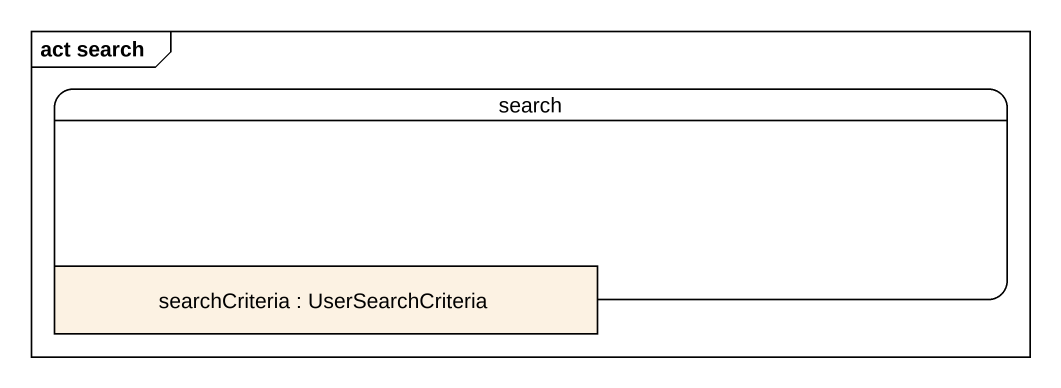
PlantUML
@startuml
mainframe act search
hide empty description
state search {
  state "searchCriteria : UserSearchCriteria" as searchCriteria <<object>>
}
@enduml
